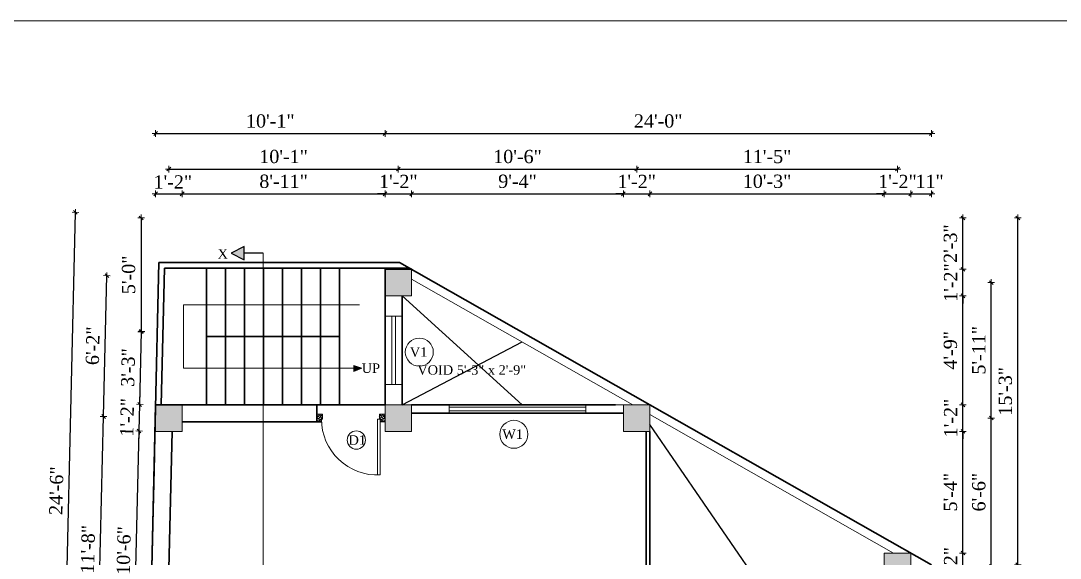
# Model space of a CAD drawing. Header units: inches. Extents: x 149946 to 166271, y -29520 to -26192.
# Drawn here: x 157336 to 157883, y -26533 to -26250 of the extents above; entities that cross this region are included whole.
import ezdxf

# ---------------------------------------------------------------- set-up
doc = ezdxf.new("R2010")
doc.units = ezdxf.units.IN
doc.header["$LTSCALE"] = 5
doc.header["$MEASUREMENT"] = 0
for name, color, linetype, lineweight in [('A-WALL', 7, 'Continuous', 9), ('Dimension', 7, 'Continuous', 18), ('DOOR', 62, 'Continuous', 0), ('Dw', 2, 'Continuous', 18), ('ele1', 21, 'Continuous', 20)]:
    doc.layers.add(name, color=color, linetype=linetype, lineweight=lineweight)
doc.layers.add('dim line', color=7, linetype='Continuous', lineweight=15, true_color=0xfab2b2)
doc.layers.add('TEXT', color=6, linetype='Continuous')
doc.layers.add('WALL', color=7, linetype='Continuous')
doc.styles.add('ordinary', font='times.ttf')
doc.dimstyles.new('Copy of 96', dxfattribs={"dimtxt": 7, "dimasz": 4, "dimexe": 0.5, "dimexo": 0.5, "dimgap": 3, "dimtad": 1, "dimdec": 1, "dimzin": 11, "dimdsep": 46, "dimlunit": 4, "dimtxsty": 'ordinary', "dimblk": 'OBLIQUE', "dimcen": 0.09, "dimse1": 1, "dimse2": 1, "dimclrt": 6, "dimazin": 0, "dimtfac": 1, "dimtdec": 1, "dimtix": 1, "dimtmove": 2, "dimatfit": 3, "dimldrblk": 'leader', "dimfxl": 0.5, "dimfxlon": 1, "dimtolj": 1, "dimtzin": 0, "dimarcsym": 0})

# ---------------------------------------------------------------- blocks, each defined once
blk = doc.blocks.new('oblique')
at = {"color": 0, "lineweight": -2}
blk.add_line((0.25, 0.25), (-0.25, -0.25), dxfattribs=at)
at = {"layer": 'dim line', "lineweight": 9}
for p, q in [((-0.4375, 0), (0.4375, 0)), ((0, 0.4375), (0, -0.4375))]:
    blk.add_line(p, q, dxfattribs=at)
blk = doc.blocks.new('*D600')
at = {"layer": 'A-WALL', "color": 0, "lineweight": -2, "ltscale": 5, "transparency": 16777216}
for p, q in [((157832.17, -26530.45), (157832.17, -26526.45)), ((157832.17, -26544.45), (157832.17, -26530.45)), ((157832.17, -26544.45), (157832.17, -26548.45))]:
    blk.add_line(p, q, dxfattribs=at)
at = {"layer": 'Defpoints', "color": 0, "ltscale": 5, "transparency": 16777216}
for p in [(157804.68, -26530.45), (157832.17, -26530.45), (157804.68, -26544.45)]:
    blk.add_point(p, dxfattribs=at)
at = {"layer": 'A-WALL', "color": 0, "lineweight": -2, "ltscale": 5, "transparency": 16777216, "xscale": 4, "yscale": 4, "zscale": 4}
for p, rotation in [((157832.17, -26530.45), 270), ((157832.17, -26544.45), 90)]:
    blk.add_blockref('oblique', p, dxfattribs=dict(at, rotation=rotation))
at = {"layer": 'A-WALL', "color": 6, "ltscale": 5, "transparency": 16777216, "insert": (157825.67, -26537.45), "char_height": 7, "attachment_point": 5, "rotation": 90, "style": 'ordinary'}
blk.add_mtext('\\A1;1\'-2"', dxfattribs=at)
blk = doc.blocks.new('_OBLIQUE')
at = {"color": 0, "linetype": 'ByBlock'}
blk.add_line((-0.5, -0.5), (0.5, 0.5), dxfattribs=at)
blk = doc.blocks.new('leader')
at = {"layer": 'Dimension'}
for p, q in [((0, -4.33), (0, 4.33)), ((-4.42, 0), (4.42, 0))]:
    blk.add_line(p, q, dxfattribs=at)
blk = doc.blocks.new('*D601')
at = {"layer": 'A-WALL', "color": 0, "lineweight": -2, "ltscale": 5, "transparency": 16777216}
blk.add_line((157832.17, -26530.45), (157832.17, -26466.34), dxfattribs=at)
at = {"layer": 'Defpoints', "color": 0, "ltscale": 5, "transparency": 16777216}
for p in [(157667.29, -26466.34), (157832.17, -26466.34), (157804.68, -26530.45)]:
    blk.add_point(p, dxfattribs=at)
at = {"layer": 'A-WALL', "color": 0, "lineweight": -2, "ltscale": 5, "transparency": 16777216, "xscale": 4, "yscale": 4, "zscale": 4}
for p, rotation in [((157832.17, -26466.34), 90), ((157832.17, -26530.45), 270)]:
    blk.add_blockref('oblique', p, dxfattribs=dict(at, rotation=rotation))
at = {"layer": 'A-WALL', "color": 6, "ltscale": 5, "transparency": 16777216, "insert": (157825.6, -26498.4), "char_height": 7, "attachment_point": 5, "rotation": 90, "style": 'ordinary'}
blk.add_mtext('\\A1;5\'-4"', dxfattribs=at)
blk = doc.blocks.new('*D602')
at = {"layer": 'A-WALL', "color": 0, "lineweight": -2, "ltscale": 5, "transparency": 16777216}
for p, q in [((157832.17, -26452.34), (157832.17, -26448.34)), ((157832.17, -26466.34), (157832.17, -26452.34)), ((157832.17, -26466.34), (157832.17, -26470.34))]:
    blk.add_line(p, q, dxfattribs=at)
at = {"layer": 'Defpoints', "color": 0, "ltscale": 5, "transparency": 16777216}
for p in [(157667.29, -26452.34), (157832.17, -26452.34), (157667.29, -26466.34)]:
    blk.add_point(p, dxfattribs=at)
at = {"layer": 'A-WALL', "color": 0, "lineweight": -2, "ltscale": 5, "transparency": 16777216, "xscale": 4, "yscale": 4, "zscale": 4}
for p, rotation in [((157832.17, -26452.34), 270), ((157832.17, -26466.34), 90)]:
    blk.add_blockref('oblique', p, dxfattribs=dict(at, rotation=rotation))
at = {"layer": 'A-WALL', "color": 6, "ltscale": 5, "transparency": 16777216, "insert": (157825.67, -26459.34), "char_height": 7, "attachment_point": 5, "rotation": 90, "style": 'ordinary'}
blk.add_mtext('\\A1;1\'-2"', dxfattribs=at)
blk = doc.blocks.new('*D603')
at = {"layer": 'A-WALL', "color": 0, "lineweight": -2, "ltscale": 5, "transparency": 16777216}
blk.add_line((157832.17, -26452.34), (157832.17, -26394.96), dxfattribs=at)
at = {"layer": 'Defpoints', "color": 0, "ltscale": 5, "transparency": 16777216}
for p in [(157541.72, -26394.96), (157832.17, -26394.96), (157667.29, -26452.34)]:
    blk.add_point(p, dxfattribs=at)
at = {"layer": 'A-WALL', "color": 0, "lineweight": -2, "ltscale": 5, "transparency": 16777216, "xscale": 4, "yscale": 4, "zscale": 4}
for p, rotation in [((157832.17, -26394.96), 90), ((157832.17, -26452.34), 270)]:
    blk.add_blockref('oblique', p, dxfattribs=dict(at, rotation=rotation))
at = {"layer": 'A-WALL', "color": 6, "ltscale": 5, "transparency": 16777216, "insert": (157825.59, -26423.65), "char_height": 7, "attachment_point": 5, "rotation": 90, "style": 'ordinary'}
blk.add_mtext('\\A1;4\'-9"', dxfattribs=at)
blk = doc.blocks.new('*D604')
at = {"layer": 'A-WALL', "color": 0, "lineweight": -2, "ltscale": 5, "transparency": 16777216}
for p, q in [((157832.17, -26380.96), (157832.17, -26376.96)), ((157832.17, -26394.96), (157832.17, -26380.96)), ((157832.17, -26394.96), (157832.17, -26398.96))]:
    blk.add_line(p, q, dxfattribs=at)
at = {"layer": 'Defpoints', "color": 0, "ltscale": 5, "transparency": 16777216}
for p in [(157541.72, -26380.96), (157832.17, -26380.96), (157541.72, -26394.96)]:
    blk.add_point(p, dxfattribs=at)
at = {"layer": 'A-WALL', "color": 0, "lineweight": -2, "ltscale": 5, "transparency": 16777216, "xscale": 4, "yscale": 4, "zscale": 4}
for p, rotation in [((157832.17, -26380.96), 270), ((157832.17, -26394.96), 90)]:
    blk.add_blockref('oblique', p, dxfattribs=dict(at, rotation=rotation))
at = {"layer": 'A-WALL', "color": 6, "ltscale": 5, "transparency": 16777216, "insert": (157825.67, -26387.96), "char_height": 7, "attachment_point": 5, "rotation": 90, "style": 'ordinary'}
blk.add_mtext('\\A1;1\'-2"', dxfattribs=at)
blk = doc.blocks.new('*D606')
at = {"layer": 'A-WALL', "color": 0, "lineweight": -2, "ltscale": 5, "transparency": 16777216}
blk.add_line((157847.12, -26537.45), (157847.12, -26459.34), dxfattribs=at)
at = {"layer": 'Defpoints', "color": 0, "ltscale": 5, "transparency": 16777216}
for p in [(157660.29, -26459.34), (157847.12, -26459.34), (157797.68, -26537.45)]:
    blk.add_point(p, dxfattribs=at)
at = {"layer": 'A-WALL', "color": 0, "lineweight": -2, "ltscale": 5, "transparency": 16777216, "xscale": 4, "yscale": 4, "zscale": 4}
for p, rotation in [((157847.12, -26459.34), 90), ((157847.12, -26537.45), 270)]:
    blk.add_blockref('oblique', p, dxfattribs=dict(at, rotation=rotation))
at = {"layer": 'A-WALL', "color": 6, "ltscale": 5, "transparency": 16777216, "insert": (157840.56, -26498.4), "char_height": 7, "attachment_point": 5, "rotation": 90, "style": 'ordinary'}
blk.add_mtext('\\A1;6\'-6"', dxfattribs=at)
blk = doc.blocks.new('*D607')
at = {"layer": 'A-WALL', "color": 0, "lineweight": -2, "ltscale": 5, "transparency": 16777216}
blk.add_line((157847.12, -26459.34), (157847.12, -26387.96), dxfattribs=at)
at = {"layer": 'Defpoints', "color": 0, "ltscale": 5, "transparency": 16777216}
for p in [(157534.72, -26387.96), (157847.12, -26387.96), (157660.29, -26459.34)]:
    blk.add_point(p, dxfattribs=at)
at = {"layer": 'A-WALL', "color": 0, "lineweight": -2, "ltscale": 5, "transparency": 16777216, "xscale": 4, "yscale": 4, "zscale": 4}
for p, rotation in [((157847.12, -26387.96), 90), ((157847.12, -26459.34), 270)]:
    blk.add_blockref('oblique', p, dxfattribs=dict(at, rotation=rotation))
at = {"layer": 'A-WALL', "color": 6, "ltscale": 5, "transparency": 16777216, "insert": (157840.56, -26423.65), "char_height": 7, "attachment_point": 5, "rotation": 90, "style": 'ordinary'}
blk.add_mtext('\\A1;5\'-11"', dxfattribs=at)
blk = doc.blocks.new('*D608')
at = {"layer": 'A-WALL', "color": 0, "lineweight": -2, "ltscale": 50, "transparency": 16777216}
blk.add_line((157406.84, -26341.19), (157420.84, -26341.19), dxfattribs=at)
at = {"layer": 'Defpoints', "color": 0, "ltscale": 50, "transparency": 16777216}
for p in [(157420.84, -26341.19), (157406.84, -26452.34), (157420.84, -26452.34)]:
    blk.add_point(p, dxfattribs=at)
at = {"layer": 'A-WALL', "color": 0, "lineweight": -2, "ltscale": 50, "transparency": 16777216, "xscale": 4, "yscale": 4, "zscale": 4, "rotation": 180}
blk.add_blockref('oblique', (157406.84, -26341.19), dxfattribs=at)
at = {"layer": 'A-WALL', "color": 0, "lineweight": -2, "ltscale": 50, "transparency": 16777216, "xscale": 4, "yscale": 4, "zscale": 4}
blk.add_blockref('oblique', (157420.84, -26341.19), dxfattribs=at)
at = {"layer": 'A-WALL', "color": 6, "ltscale": 50, "transparency": 16777216, "insert": (157415.92, -26334.94), "char_height": 7, "attachment_point": 5, "style": 'ordinary'}
blk.add_mtext('\\A1;1\'-2"', dxfattribs=at)
blk = doc.blocks.new('*D609')
at = {"layer": 'A-WALL', "color": 0, "lineweight": -2, "ltscale": 5, "transparency": 16777216}
blk.add_line((157420.84, -26341.19), (157527.72, -26341.19), dxfattribs=at)
at = {"layer": 'Defpoints', "color": 0, "ltscale": 5, "transparency": 16777216}
for p in [(157527.72, -26341.19), (157527.72, -26380.96), (157420.84, -26452.34)]:
    blk.add_point(p, dxfattribs=at)
at = {"layer": 'A-WALL', "color": 0, "lineweight": -2, "ltscale": 5, "transparency": 16777216, "xscale": 4, "yscale": 4, "zscale": 4, "rotation": 180}
blk.add_blockref('oblique', (157420.84, -26341.19), dxfattribs=at)
at = {"layer": 'A-WALL', "color": 0, "lineweight": -2, "ltscale": 5, "transparency": 16777216, "xscale": 4, "yscale": 4, "zscale": 4}
blk.add_blockref('oblique', (157527.72, -26341.19), dxfattribs=at)
at = {"layer": 'A-WALL', "color": 6, "ltscale": 5, "transparency": 16777216, "insert": (157474.28, -26334.63), "char_height": 7, "attachment_point": 5, "style": 'ordinary'}
blk.add_mtext('\\A1;8\'-11"', dxfattribs=at)
blk = doc.blocks.new('*D610')
at = {"layer": 'A-WALL', "color": 0, "lineweight": -2, "ltscale": 5, "transparency": 16777216}
for p, q in [((157527.72, -26341.19), (157523.72, -26341.19)), ((157527.72, -26341.19), (157541.72, -26341.19)), ((157541.72, -26341.19), (157545.72, -26341.19))]:
    blk.add_line(p, q, dxfattribs=at)
at = {"layer": 'Defpoints', "color": 0, "ltscale": 5, "transparency": 16777216}
for p in [(157541.72, -26341.19), (157527.72, -26380.96), (157541.72, -26380.96)]:
    blk.add_point(p, dxfattribs=at)
at = {"layer": 'A-WALL', "color": 0, "lineweight": -2, "ltscale": 5, "transparency": 16777216, "xscale": 4, "yscale": 4, "zscale": 4}
blk.add_blockref('oblique', (157527.72, -26341.19), dxfattribs=at)
at = {"layer": 'A-WALL', "color": 0, "lineweight": -2, "ltscale": 5, "transparency": 16777216, "xscale": 4, "yscale": 4, "zscale": 4, "rotation": 180}
blk.add_blockref('oblique', (157541.72, -26341.19), dxfattribs=at)
at = {"layer": 'A-WALL', "color": 6, "ltscale": 5, "transparency": 16777216, "insert": (157534.72, -26334.69), "char_height": 7, "attachment_point": 5, "style": 'ordinary'}
blk.add_mtext('\\A1;1\'-2"', dxfattribs=at)
blk = doc.blocks.new('*D611')
at = {"layer": 'A-WALL', "color": 0, "lineweight": -2, "ltscale": 5, "transparency": 16777216}
blk.add_line((157541.72, -26341.19), (157653.29, -26341.19), dxfattribs=at)
at = {"layer": 'Defpoints', "color": 0, "ltscale": 5, "transparency": 16777216}
for p in [(157653.29, -26341.19), (157541.72, -26380.96), (157653.29, -26452.34)]:
    blk.add_point(p, dxfattribs=at)
at = {"layer": 'A-WALL', "color": 0, "lineweight": -2, "ltscale": 5, "transparency": 16777216, "xscale": 4, "yscale": 4, "zscale": 4, "rotation": 180}
blk.add_blockref('oblique', (157541.72, -26341.19), dxfattribs=at)
at = {"layer": 'A-WALL', "color": 0, "lineweight": -2, "ltscale": 5, "transparency": 16777216, "xscale": 4, "yscale": 4, "zscale": 4}
blk.add_blockref('oblique', (157653.29, -26341.19), dxfattribs=at)
at = {"layer": 'A-WALL', "color": 6, "ltscale": 5, "transparency": 16777216, "insert": (157597.51, -26334.62), "char_height": 7, "attachment_point": 5, "style": 'ordinary'}
blk.add_mtext('\\A1;9\'-4"', dxfattribs=at)
blk = doc.blocks.new('*D566')
at = {"layer": 'A-WALL', "color": 0, "lineweight": -2, "ltscale": 5, "transparency": 16777216}
for p, q in [((157653.29, -26341.19), (157649.29, -26341.19)), ((157653.29, -26341.19), (157667.29, -26341.19)), ((157667.29, -26341.19), (157671.29, -26341.19))]:
    blk.add_line(p, q, dxfattribs=at)
at = {"layer": 'Defpoints', "color": 0, "ltscale": 5, "transparency": 16777216}
for p in [(157667.29, -26341.19), (157653.29, -26452.34), (157667.29, -26452.34)]:
    blk.add_point(p, dxfattribs=at)
at = {"layer": 'A-WALL', "color": 0, "lineweight": -2, "ltscale": 5, "transparency": 16777216, "xscale": 4, "yscale": 4, "zscale": 4}
blk.add_blockref('oblique', (157653.29, -26341.19), dxfattribs=at)
at = {"layer": 'A-WALL', "color": 0, "lineweight": -2, "ltscale": 5, "transparency": 16777216, "xscale": 4, "yscale": 4, "zscale": 4, "rotation": 180}
blk.add_blockref('oblique', (157667.29, -26341.19), dxfattribs=at)
at = {"layer": 'A-WALL', "color": 6, "ltscale": 5, "transparency": 16777216, "insert": (157660.29, -26334.69), "char_height": 7, "attachment_point": 5, "style": 'ordinary'}
blk.add_mtext('\\A1;1\'-2"', dxfattribs=at)
blk = doc.blocks.new('*D567')
at = {"layer": 'A-WALL', "color": 0, "lineweight": -2, "ltscale": 5, "transparency": 16777216}
blk.add_line((157667.29, -26341.19), (157790.68, -26341.19), dxfattribs=at)
at = {"layer": 'Defpoints', "color": 0, "ltscale": 5, "transparency": 16777216}
for p in [(157790.68, -26341.19), (157667.29, -26452.34), (157790.68, -26530.45)]:
    blk.add_point(p, dxfattribs=at)
at = {"layer": 'A-WALL', "color": 0, "lineweight": -2, "ltscale": 5, "transparency": 16777216, "xscale": 4, "yscale": 4, "zscale": 4, "rotation": 180}
blk.add_blockref('oblique', (157667.29, -26341.19), dxfattribs=at)
at = {"layer": 'A-WALL', "color": 0, "lineweight": -2, "ltscale": 5, "transparency": 16777216, "xscale": 4, "yscale": 4, "zscale": 4}
blk.add_blockref('oblique', (157790.68, -26341.19), dxfattribs=at)
at = {"layer": 'A-WALL', "color": 6, "ltscale": 5, "transparency": 16777216, "insert": (157728.98, -26334.63), "char_height": 7, "attachment_point": 5, "style": 'ordinary'}
blk.add_mtext('\\A1;10\'-3"', dxfattribs=at)
blk = doc.blocks.new('*D568')
at = {"layer": 'A-WALL', "color": 0, "lineweight": -2, "ltscale": 5, "transparency": 16777216}
for p, q in [((157790.68, -26341.19), (157786.68, -26341.19)), ((157790.68, -26341.19), (157804.68, -26341.19)), ((157804.68, -26341.19), (157808.68, -26341.19))]:
    blk.add_line(p, q, dxfattribs=at)
at = {"layer": 'Defpoints', "color": 0, "ltscale": 5, "transparency": 16777216}
for p in [(157804.68, -26341.19), (157790.68, -26530.45), (157804.68, -26530.45)]:
    blk.add_point(p, dxfattribs=at)
at = {"layer": 'A-WALL', "color": 0, "lineweight": -2, "ltscale": 5, "transparency": 16777216, "xscale": 4, "yscale": 4, "zscale": 4}
blk.add_blockref('oblique', (157790.68, -26341.19), dxfattribs=at)
at = {"layer": 'A-WALL', "color": 0, "lineweight": -2, "ltscale": 5, "transparency": 16777216, "xscale": 4, "yscale": 4, "zscale": 4, "rotation": 180}
blk.add_blockref('oblique', (157804.68, -26341.19), dxfattribs=at)
at = {"layer": 'A-WALL', "color": 6, "ltscale": 5, "transparency": 16777216, "insert": (157797.68, -26334.69), "char_height": 7, "attachment_point": 5, "style": 'ordinary'}
blk.add_mtext('\\A1;1\'-2"', dxfattribs=at)
blk = doc.blocks.new('*D569')
at = {"layer": 'A-WALL', "color": 0, "lineweight": -2, "ltscale": 5, "transparency": 16777216}
blk.add_line((157804.68, -26341.19), (157815.54, -26341.19), dxfattribs=at)
at = {"layer": 'Defpoints', "color": 0, "ltscale": 5, "transparency": 16777216}
for p in [(157815.54, -26341.19), (157804.68, -26530.45), (157815.54, -26536.62)]:
    blk.add_point(p, dxfattribs=at)
at = {"layer": 'A-WALL', "color": 0, "lineweight": -2, "ltscale": 5, "transparency": 16777216, "xscale": 4, "yscale": 4, "zscale": 4, "rotation": 180}
blk.add_blockref('oblique', (157804.68, -26341.19), dxfattribs=at)
at = {"layer": 'A-WALL', "color": 0, "lineweight": -2, "ltscale": 5, "transparency": 16777216, "xscale": 4, "yscale": 4, "zscale": 4}
blk.add_blockref('oblique', (157815.54, -26341.19), dxfattribs=at)
at = {"layer": 'A-WALL', "color": 6, "ltscale": 5, "transparency": 16777216, "insert": (157814.58, -26334.63), "char_height": 7, "attachment_point": 5, "style": 'ordinary'}
blk.add_mtext('\\A1;11"', dxfattribs=at)
blk = doc.blocks.new('*D570')
at = {"layer": 'A-WALL', "color": 0, "lineweight": -2, "ltscale": 5, "transparency": 16777216}
blk.add_line((157413.84, -26328.15), (157534.72, -26328.15), dxfattribs=at)
at = {"layer": 'Defpoints', "color": 0, "ltscale": 5, "transparency": 16777216}
for p in [(157534.72, -26328.15), (157413.84, -26459.34), (157534.72, -26459.34)]:
    blk.add_point(p, dxfattribs=at)
at = {"layer": 'A-WALL', "color": 0, "lineweight": -2, "ltscale": 5, "transparency": 16777216, "xscale": 4, "yscale": 4, "zscale": 4, "rotation": 180}
blk.add_blockref('oblique', (157413.84, -26328.15), dxfattribs=at)
at = {"layer": 'A-WALL', "color": 0, "lineweight": -2, "ltscale": 5, "transparency": 16777216, "xscale": 4, "yscale": 4, "zscale": 4}
blk.add_blockref('oblique', (157534.72, -26328.15), dxfattribs=at)
at = {"layer": 'A-WALL', "color": 6, "ltscale": 5, "transparency": 16777216, "insert": (157474.28, -26321.59), "char_height": 7, "attachment_point": 5, "style": 'ordinary'}
blk.add_mtext('\\A1;10\'-1"', dxfattribs=at)
blk = doc.blocks.new('*D571')
at = {"layer": 'A-WALL', "color": 0, "lineweight": -2, "ltscale": 5, "transparency": 16777216}
blk.add_line((157534.72, -26328.15), (157660.29, -26328.15), dxfattribs=at)
at = {"layer": 'Defpoints', "color": 0, "ltscale": 5, "transparency": 16777216}
for p in [(157660.29, -26328.15), (157534.72, -26459.34), (157660.29, -26459.34)]:
    blk.add_point(p, dxfattribs=at)
at = {"layer": 'A-WALL', "color": 0, "lineweight": -2, "ltscale": 5, "transparency": 16777216, "xscale": 4, "yscale": 4, "zscale": 4, "rotation": 180}
blk.add_blockref('oblique', (157534.72, -26328.15), dxfattribs=at)
at = {"layer": 'A-WALL', "color": 0, "lineweight": -2, "ltscale": 5, "transparency": 16777216, "xscale": 4, "yscale": 4, "zscale": 4}
blk.add_blockref('oblique', (157660.29, -26328.15), dxfattribs=at)
at = {"layer": 'A-WALL', "color": 6, "ltscale": 5, "transparency": 16777216, "insert": (157597.51, -26321.59), "char_height": 7, "attachment_point": 5, "style": 'ordinary'}
blk.add_mtext('\\A1;10\'-6"', dxfattribs=at)
blk = doc.blocks.new('*D572')
at = {"layer": 'A-WALL', "color": 0, "lineweight": -2, "ltscale": 5, "transparency": 16777216}
blk.add_line((157660.29, -26328.15), (157797.68, -26328.15), dxfattribs=at)
at = {"layer": 'Defpoints', "color": 0, "ltscale": 5, "transparency": 16777216}
for p in [(157797.68, -26328.15), (157660.29, -26459.34), (157797.68, -26537.45)]:
    blk.add_point(p, dxfattribs=at)
at = {"layer": 'A-WALL', "color": 0, "lineweight": -2, "ltscale": 5, "transparency": 16777216, "xscale": 4, "yscale": 4, "zscale": 4, "rotation": 180}
blk.add_blockref('oblique', (157660.29, -26328.15), dxfattribs=at)
at = {"layer": 'A-WALL', "color": 0, "lineweight": -2, "ltscale": 5, "transparency": 16777216, "xscale": 4, "yscale": 4, "zscale": 4}
blk.add_blockref('oblique', (157797.68, -26328.15), dxfattribs=at)
at = {"layer": 'A-WALL', "color": 6, "ltscale": 5, "transparency": 16777216, "insert": (157728.98, -26321.59), "char_height": 7, "attachment_point": 5, "style": 'ordinary'}
blk.add_mtext('\\A1;11\'-5"', dxfattribs=at)
blk = doc.blocks.new('*D573')
at = {"layer": 'A-WALL', "color": 0, "lineweight": -2, "ltscale": 5, "transparency": 16777216}
blk.add_line((157406.84, -26309.43), (157527.72, -26309.43), dxfattribs=at)
at = {"layer": 'Defpoints', "color": 0, "ltscale": 5, "transparency": 16777216}
for p in [(157527.72, -26309.43), (157527.72, -26380.96), (157406.84, -26452.34)]:
    blk.add_point(p, dxfattribs=at)
at = {"layer": 'A-WALL', "color": 0, "lineweight": -2, "ltscale": 5, "transparency": 16777216, "xscale": 4, "yscale": 4, "zscale": 4, "rotation": 180}
blk.add_blockref('oblique', (157406.84, -26309.43), dxfattribs=at)
at = {"layer": 'A-WALL', "color": 0, "lineweight": -2, "ltscale": 5, "transparency": 16777216, "xscale": 4, "yscale": 4, "zscale": 4}
blk.add_blockref('oblique', (157527.72, -26309.43), dxfattribs=at)
at = {"layer": 'A-WALL', "color": 6, "ltscale": 5, "transparency": 16777216, "insert": (157467.28, -26302.87), "char_height": 7, "attachment_point": 5, "style": 'ordinary'}
blk.add_mtext('\\A1;10\'-1"', dxfattribs=at)
blk = doc.blocks.new('*D574')
at = {"layer": 'A-WALL', "color": 0, "lineweight": -2, "ltscale": 5, "transparency": 16777216}
blk.add_line((157527.72, -26309.43), (157815.54, -26309.43), dxfattribs=at)
at = {"layer": 'Defpoints', "color": 0, "ltscale": 5, "transparency": 16777216}
for p in [(157815.54, -26309.43), (157527.72, -26380.96), (157815.54, -26536.62)]:
    blk.add_point(p, dxfattribs=at)
at = {"layer": 'A-WALL', "color": 0, "lineweight": -2, "ltscale": 5, "transparency": 16777216, "xscale": 4, "yscale": 4, "zscale": 4, "rotation": 180}
blk.add_blockref('oblique', (157527.72, -26309.43), dxfattribs=at)
at = {"layer": 'A-WALL', "color": 0, "lineweight": -2, "ltscale": 5, "transparency": 16777216, "xscale": 4, "yscale": 4, "zscale": 4}
blk.add_blockref('oblique', (157815.54, -26309.43), dxfattribs=at)
at = {"layer": 'A-WALL', "color": 6, "ltscale": 5, "transparency": 16777216, "insert": (157671.63, -26302.87), "char_height": 7, "attachment_point": 5, "style": 'ordinary'}
blk.add_mtext('\\A1;24\'-0"', dxfattribs=at)
blk = doc.blocks.new('*D576')
at = {"layer": 'A-WALL', "color": 0, "lineweight": -2, "ltscale": 5, "transparency": 16777216}
blk.add_line((157861.08, -26536.62), (157861.08, -26353.92), dxfattribs=at)
at = {"layer": 'Defpoints', "color": 0, "ltscale": 5, "transparency": 16777216}
for p in [(157488.72, -26353.92), (157861.08, -26353.92), (157815.54, -26536.62)]:
    blk.add_point(p, dxfattribs=at)
at = {"layer": 'A-WALL', "color": 0, "lineweight": -2, "ltscale": 5, "transparency": 16777216, "xscale": 4, "yscale": 4, "zscale": 4}
for p, rotation in [((157861.08, -26353.92), 90), ((157861.08, -26536.62), 270)]:
    blk.add_blockref('oblique', p, dxfattribs=dict(at, rotation=rotation))
at = {"layer": 'A-WALL', "color": 6, "ltscale": 5, "transparency": 16777216, "insert": (157854.52, -26445.27), "char_height": 7, "attachment_point": 5, "rotation": 90, "style": 'ordinary'}
blk.add_mtext('\\A1;15\'-3"', dxfattribs=at)
blk = doc.blocks.new('*D612')
at = {"layer": 'A-WALL', "color": 0, "lineweight": -2, "ltscale": 5}
blk.add_line((157399.23, -26353.92), (157399.23, -26413.84), dxfattribs=at)
at = {"layer": 'Defpoints', "color": 0, "ltscale": 5}
for p in [(157488.72, -26353.92), (157399.23, -26413.84), (157488.72, -26413.84)]:
    blk.add_point(p, dxfattribs=at)
at = {"layer": 'A-WALL', "color": 0, "lineweight": -2, "ltscale": 5, "xscale": 4, "yscale": 4, "zscale": 4}
for p, rotation in [((157399.23, -26353.92), 90), ((157399.23, -26413.84), 270)]:
    blk.add_blockref('oblique', p, dxfattribs=dict(at, rotation=rotation))
at = {"layer": 'A-WALL', "color": 6, "ltscale": 5, "insert": (157392.67, -26383.88), "char_height": 7, "attachment_point": 5, "rotation": 90, "style": 'ordinary'}
blk.add_mtext('\\A1;5\'-0"', dxfattribs=at)
blk = doc.blocks.new('*D614')
at = {"layer": 'A-WALL', "color": 0, "lineweight": -2, "ltscale": 5, "transparency": 16777216}
blk.add_line((157395.15, -26592.43), (157398.14, -26466.14), dxfattribs=at)
at = {"layer": 'Defpoints', "color": 0, "ltscale": 5, "transparency": 16777216}
for p in [(157398.14, -26466.14), (157406.84, -26466.34), (157403.51, -26592.63)]:
    blk.add_point(p, dxfattribs=at)
at = {"layer": 'A-WALL', "color": 0, "lineweight": -2, "ltscale": 5, "transparency": 16777216, "xscale": 4, "yscale": 4, "zscale": 4}
for p, rotation in [((157398.14, -26466.14), 88.64238169298139), ((157395.15, -26592.43), 268.6423816929814)]:
    blk.add_blockref('oblique', p, dxfattribs=dict(at, rotation=rotation))
at = {"layer": 'A-WALL', "color": 6, "ltscale": 5, "transparency": 16777216, "insert": (157390.08, -26529.13), "char_height": 7, "attachment_point": 5, "rotation": 88.6424, "style": 'ordinary'}
blk.add_mtext('\\A1;10\'-6"', dxfattribs=at)
blk = doc.blocks.new('*D615')
at = {"layer": 'A-WALL', "color": 0, "lineweight": -2, "ltscale": 5, "transparency": 16777216}
for p, q in [((157398.47, -26452.15), (157398.56, -26448.15)), ((157398.14, -26466.14), (157398.47, -26452.15)), ((157398.14, -26466.14), (157398.04, -26470.14))]:
    blk.add_line(p, q, dxfattribs=at)
at = {"layer": 'Defpoints', "color": 0, "ltscale": 5, "transparency": 16777216}
for p in [(157398.47, -26452.15), (157406.84, -26452.34), (157406.84, -26466.34)]:
    blk.add_point(p, dxfattribs=at)
at = {"layer": 'A-WALL', "color": 0, "lineweight": -2, "ltscale": 5, "transparency": 16777216, "xscale": 4, "yscale": 4, "zscale": 4}
for p, rotation in [((157398.47, -26452.15), 268.6423816929814), ((157398.14, -26466.14), 88.64238169298143)]:
    blk.add_blockref('oblique', p, dxfattribs=dict(at, rotation=rotation))
at = {"layer": 'A-WALL', "color": 6, "ltscale": 5, "transparency": 16777216, "insert": (157391.81, -26458.99), "char_height": 7, "attachment_point": 5, "rotation": 88.6424, "style": 'ordinary'}
blk.add_mtext('\\A1;1\'-2"', dxfattribs=at)
blk = doc.blocks.new('*D593')
at = {"layer": 'A-WALL', "color": 0, "lineweight": -2, "ltscale": 5, "transparency": 16777216}
blk.add_line((157376.11, -26598.81), (157379.44, -26458.53), dxfattribs=at)
at = {"layer": 'Defpoints', "color": 0, "ltscale": 5, "transparency": 16777216}
for p in [(157379.44, -26458.53), (157413.84, -26459.34), (157410.51, -26599.63)]:
    blk.add_point(p, dxfattribs=at)
at = {"layer": 'A-WALL', "color": 0, "lineweight": -2, "ltscale": 5, "transparency": 16777216, "xscale": 4, "yscale": 4, "zscale": 4}
for p, rotation in [((157379.44, -26458.53), 88.64238169299772), ((157376.11, -26598.81), 268.6423816929977)]:
    blk.add_blockref('oblique', p, dxfattribs=dict(at, rotation=rotation))
at = {"layer": 'A-WALL', "color": 6, "ltscale": 5, "transparency": 16777216, "insert": (157371.21, -26528.51), "char_height": 7, "attachment_point": 5, "rotation": 88.6424, "style": 'ordinary'}
blk.add_mtext('\\A1;11\'-8"', dxfattribs=at)
blk = doc.blocks.new('*D594')
at = {"layer": 'A-WALL', "color": 0, "lineweight": -2, "ltscale": 5, "transparency": 16777216}
blk.add_line((157398.47, -26452.15), (157399.38, -26413.65), dxfattribs=at)
at = {"layer": 'Defpoints', "color": 0, "ltscale": 5, "transparency": 16777216}
for p in [(157399.38, -26413.65), (157407.75, -26413.84), (157406.84, -26452.34)]:
    blk.add_point(p, dxfattribs=at)
at = {"layer": 'A-WALL', "color": 0, "lineweight": -2, "ltscale": 5, "transparency": 16777216, "xscale": 4, "yscale": 4, "zscale": 4}
for p, rotation in [((157399.38, -26413.65), 88.64238169298139), ((157398.47, -26452.15), 268.6423816929814)]:
    blk.add_blockref('oblique', p, dxfattribs=dict(at, rotation=rotation))
at = {"layer": 'A-WALL', "color": 6, "ltscale": 5, "transparency": 16777216, "insert": (157392.37, -26432.74), "char_height": 7, "attachment_point": 5, "rotation": 88.6424, "style": 'ordinary'}
blk.add_mtext('\\A1;3\'-3"', dxfattribs=at)
blk = doc.blocks.new('*D595')
at = {"layer": 'A-WALL', "color": 0, "lineweight": -2, "ltscale": 5, "transparency": 16777216}
blk.add_line((157832.17, -26380.96), (157832.17, -26353.92), dxfattribs=at)
at = {"layer": 'Defpoints', "color": 0, "ltscale": 5, "transparency": 16777216}
for p in [(157488.72, -26353.92), (157832.17, -26353.92), (157541.72, -26380.96)]:
    blk.add_point(p, dxfattribs=at)
at = {"layer": 'A-WALL', "color": 0, "lineweight": -2, "ltscale": 5, "transparency": 16777216, "xscale": 4, "yscale": 4, "zscale": 4}
for p, rotation in [((157832.17, -26353.92), 90), ((157832.17, -26380.96), 270)]:
    blk.add_blockref('oblique', p, dxfattribs=dict(at, rotation=rotation))
at = {"layer": 'A-WALL', "color": 6, "ltscale": 5, "transparency": 16777216, "insert": (157825.6, -26367.44), "char_height": 7, "attachment_point": 5, "rotation": 90, "style": 'ordinary'}
blk.add_mtext('\\A1;2\'-3"', dxfattribs=at)
blk = doc.blocks.new('*D596')
at = {"layer": 'A-WALL', "color": 0, "lineweight": -2, "ltscale": 5, "transparency": 16777216}
blk.add_line((157379.44, -26458.53), (157381.19, -26384.32), dxfattribs=at)
at = {"layer": 'Defpoints', "color": 0, "ltscale": 5, "transparency": 16777216}
for p in [(157381.19, -26384.32), (157534.72, -26387.96), (157413.84, -26459.34)]:
    blk.add_point(p, dxfattribs=at)
at = {"layer": 'A-WALL', "color": 0, "lineweight": -2, "ltscale": 5, "transparency": 16777216, "xscale": 4, "yscale": 4, "zscale": 4}
for p, rotation in [((157381.19, -26384.32), 88.64238169298139), ((157379.44, -26458.53), 268.6423816929814)]:
    blk.add_blockref('oblique', p, dxfattribs=dict(at, rotation=rotation))
at = {"layer": 'A-WALL', "color": 6, "ltscale": 5, "transparency": 16777216, "insert": (157373.76, -26421.27), "char_height": 7, "attachment_point": 5, "rotation": 88.6424, "style": 'ordinary'}
blk.add_mtext('\\A1;6\'-2"', dxfattribs=at)
blk = doc.blocks.new('*D597')
at = {"layer": 'A-WALL', "color": 0, "lineweight": -2, "ltscale": 5, "transparency": 16777216}
blk.add_line((157357.66, -26644.57), (157364.62, -26350.98), dxfattribs=at)
at = {"layer": 'Defpoints', "color": 0, "ltscale": 5, "transparency": 16777216}
for p in [(157364.62, -26350.98), (157488.72, -26353.92), (157402.26, -26645.63)]:
    blk.add_point(p, dxfattribs=at)
at = {"layer": 'A-WALL', "color": 0, "lineweight": -2, "ltscale": 5, "transparency": 16777216, "xscale": 4, "yscale": 4, "zscale": 4}
for p, rotation in [((157364.62, -26350.98), 88.64238169298139), ((157357.66, -26644.57), 268.6423816929814)]:
    blk.add_blockref('oblique', p, dxfattribs=dict(at, rotation=rotation))
at = {"layer": 'A-WALL', "color": 6, "ltscale": 5, "transparency": 16777216, "insert": (157354.58, -26497.62), "char_height": 7, "attachment_point": 5, "rotation": 88.6424, "style": 'ordinary'}
blk.add_mtext('\\A1;24\'-6"', dxfattribs=at)
blk = doc.blocks.new('A$C27B36B59')
at = {"layer": 'DOOR'}
for p, q in [((0, 4), (0, 0)), ((2.5, 4), (0, 4)), ((0, 0), (3, 0)), ((2.5, 2.5), (2.5, 4)), ((3, 2.5), (2.5, 2.5)), ((3, 0), (3, 2.5))]:
    blk.add_line(p, q, dxfattribs=at)
for centre, radius, start, end in [((-1.4, -0.54), 4.75, 22.1411, 72.838), ((1.34, 2.09), 1.64, 45.138, 144.8948), ((2.21, 0.3), 2.49, 83.3149, 152.658), ((0.13, 0.37), 2.05, 349.4875, 93.6805), ((1.96, -0.47), 2.01, 58.7447, 166.495), ((-0.06, 0.32), 1.13, 343.542, 86.947), ((2.08, -0.4), 1.17, 38.2816, 160.1519)]:
    blk.add_arc(centre, radius, start, end, dxfattribs=at)
blk = doc.blocks.new('D2')
at = {"layer": 'DOOR'}
for p, q in [((74473.95, 24047.59), (74473.95, 24018.09)), ((74473.95, 24047.59), (74475.45, 24047.59)), ((74475.45, 24047.59), (74475.45, 24018.13))]:
    blk.add_line(p, q, dxfattribs=at)
blk.add_arc((74473.95, 24047.59), 29.5, 180, 272.9146, dxfattribs=at)
at = {"layer": 'DOOR', "xscale": -1, "rotation": 180}
blk.add_blockref('A$C27B36B59', (74441.95, 24050.09), dxfattribs=at)
at = {"layer": 'DOOR', "rotation": 180}
blk.add_blockref('A$C27B36B59', (74477.95, 24050.09), dxfattribs=at)

msp = doc.modelspace()

# ---------------------------------------------------------------- hatches: boundary and pattern name
at = {"ltscale": 5}
msp.add_hatch(color=256, dxfattribs=at).paths.add_polyline_path([(157453.47, -26375.92), (157453.47, -26368.91), (157446.59, -26372.5)])
at = {"layer": 'A-WALL', "ltscale": 5}
msp.add_hatch(color=1, dxfattribs=at).paths.add_polyline_path([(157515.49, -26433.07), (157511.29, -26431.72), (157511.29, -26434.84)])
at = {"layer": 'WALL', "linetype": 'ByBlock', "ltscale": 5, "true_color": 0xf8991e}
h = msp.add_hatch(color=30, dxfattribs=at)
h.dxf.hatch_style = 1
h.paths.add_polyline_path([(157527.72, -26394.96), (157541.72, -26394.96), (157541.72, -26380.96), (157527.72, -26380.96)])
h = msp.add_hatch(color=30, dxfattribs=at)
h.dxf.hatch_style = 1
h.paths.add_polyline_path([(157406.84, -26466.34), (157420.84, -26466.34), (157420.84, -26452.34), (157406.84, -26452.34)])
h = msp.add_hatch(color=30, dxfattribs=at)
h.dxf.hatch_style = 1
h.paths.add_polyline_path([(157527.72, -26466.34), (157541.72, -26466.34), (157541.72, -26452.34), (157527.72, -26452.34)])
h = msp.add_hatch(color=30, dxfattribs=at)
h.dxf.hatch_style = 1
h.paths.add_polyline_path([(157667.29, -26466.34), (157667.29, -26452.34), (157653.29, -26452.34), (157653.29, -26466.34)])
h = msp.add_hatch(color=30, dxfattribs=at)
h.dxf.hatch_style = 1
h.paths.add_polyline_path([(157790.68, -26530.45), (157790.68, -26544.45), (157804.68, -26544.45), (157804.68, -26530.45)])

# ---------------------------------------------------------------- linework, layer by layer
at = {"ltscale": 5}
for p, q in [((157453.47, -26368.91, -72.71), (157446.59, -26372.5, -72.71)), ((157453.47, -26375.92, -72.71), (157453.47, -26368.91, -72.71)), ((157446.59, -26372.5, -72.71), (157453.47, -26375.92, -72.71)), ((157463.57, -26372.5, -72.71), (157453.47, -26372.5, -72.71))]:
    msp.add_line(p, q, dxfattribs=at)
at = {"layer": 'A-WALL', "ltscale": 5}
for p, q in [((157463.57, -26372.5, -72.71), (157463.57, -26661.06, -72.71)), ((157514.3, -26399.67, -72.71), (157421.54, -26399.67, -72.71)), ((157421.54, -26399.67, -72.71), (157421.54, -26433.07, -72.71)), ((157536.72, -26405.65, -72.71), (157527.72, -26405.65, -72.71)), ((157536.72, -26405.65, -72.71), (157527.72, -26405.65, -72.71)), ((157515.49, -26433.07, -72.71), (157511.29, -26431.72, -72.71)), ((157511.29, -26431.72, -72.71), (157511.29, -26434.84, -72.71)), ((157421.54, -26433.07, -72.71), (157511.29, -26433.07, -72.71)), ((157511.29, -26434.84, -72.71), (157515.49, -26433.07, -72.71)), ((157536.72, -26441.65, -72.71), (157527.72, -26441.65, -72.71)), ((157536.72, -26441.65, -72.71), (157527.72, -26441.65, -72.71)), ((157561.51, -26456.84, -72.71), (157561.51, -26452.34, -72.71)), ((157633.51, -26456.84, -72.71), (157633.51, -26452.34, -72.71))]:
    msp.add_line(p, q, dxfattribs=at)
at = {"layer": 'A-WALL', "lineweight": 30}
for p, q in [((157403.18, -26606.63, -72.71), (157408.61, -26377.34, -72.71)), ((157408.61, -26377.34, -72.71), (157535.36, -26377.34, -72.71)), ((157409.84, -26452.34, -72.71), (157411.54, -26380.34, -72.71)), ((157411.54, -26380.34, -72.71), (157540.64, -26380.34, -72.71)), ((157433.72, -26380.34, -72.71), (157433.72, -26452.34, -72.71)), ((157443.72, -26380.34, -72.71), (157443.72, -26452.34, -72.71)), ((157453.72, -26380.34, -72.71), (157453.72, -26452.34, -72.71)), ((157463.72, -26380.34, -72.71), (157463.72, -26452.34, -72.71)), ((157473.72, -26380.34, -72.71), (157473.72, -26452.34, -72.71)), ((157483.72, -26380.34, -72.71), (157483.72, -26452.34, -72.71)), ((157493.72, -26380.34, -72.71), (157493.72, -26452.34, -72.71)), ((157503.72, -26380.34, -72.71), (157503.72, -26452.34, -72.71)), ((157527.72, -26380.96, -72.71), (157527.72, -26452.34, -72.71)), ((157541.72, -26380.96, -72.71), (157527.72, -26380.96, -72.71)), ((157535.36, -26377.34, -72.71), (157667.29, -26452.34, -72.71)), ((157540.25, -26380.12, -72.71), (157541.72, -26380.96, -72.71)), ((157536.72, -26394.96, -72.71), (157536.72, -26452.34, -72.71)), ((157433.72, -26416.34, -72.71), (157503.72, -26416.34, -72.71)), ((157406.84, -26452.34, -72.71), (157403.18, -26606.63, -72.71)), ((157420.84, -26452.34, -72.71), (157406.84, -26452.34, -72.71)), ((157420.84, -26452.34, -72.71), (157527.72, -26452.34, -72.71)), ((157491.72, -26461.34, -72.71), (157491.72, -26452.34, -72.71)), ((157541.72, -26452.34, -72.71), (157649.08, -26452.34, -72.71)), ((157667.29, -26452.34, -72.71), (157815.54, -26536.62, -72.71)), ((157653.29, -26456.84, -72.71), (157541.72, -26456.84, -72.71)), ((157494.26, -26461.34, -72.71), (157420.84, -26461.34, -72.71)), ((157415.51, -26466.34, -72.71), (157412.51, -26592.63, -72.71)), ((157665.29, -26466.34, -72.71), (157665.29, -26593.13, -72.71)), ((157667.29, -26466.34, -72.71), (157667.29, -26593.13, -72.71)), ((157405.18, -26522.27, -72.71), (157406.2, -26479.28, -72.71))]:
    msp.add_line(p, q, dxfattribs=at)
at = {"layer": 'A-WALL', "ltscale": 5, "elevation": -72.71}
for points in [[(157527.72, -26394.96), (157541.72, -26394.96), (157541.72, -26380.96), (157527.72, -26380.96)], [(157541.72, -26386.14), (157541.72, -26394.96), (157536.72, -26394.96), (157536.72, -26416.34), (157536.72, -26452.34), (157541.72, -26452.34), (157658.18, -26452.34)], [(157406.84, -26466.34), (157420.84, -26466.34), (157420.84, -26452.34), (157406.84, -26452.34)], [(157527.72, -26466.34), (157541.72, -26466.34), (157541.72, -26452.34), (157527.72, -26452.34)], [(157653.29, -26466.34), (157667.29, -26466.34), (157667.29, -26452.34), (157653.29, -26452.34)], [(157790.68, -26530.45), (157804.68, -26530.45), (157804.68, -26544.45), (157790.68, -26544.45)]]:
    msp.add_lwpolyline(points, close=True, dxfattribs=at)
msp.add_lwpolyline([(157667.29, -26597.63), (157667.29, -26597.63), (157756.3, -26597.63), (157756.3, -26592.63), (157770.3, -26592.63), (157770.3, -26598.33), (157805.12, -26544.45), (157790.68, -26544.45), (157790.68, -26530.45), (157795.57, -26530.45), (157667.29, -26457.52), (157667.29, -26466.34)], dxfattribs=at)
at = {"layer": 'A-WALL', "ltscale": 5}
for centre, radius in [((157545.77, -26424.61, -72.71), 7.38), ((157545.77, -26424.61, -72.71), 7.38), ((157595.6, -26467.89, -72.71), 7.38), ((157512.6, -26470.93, -72.71), 4.82)]:
    msp.add_circle(centre, radius, dxfattribs=at)
at = {"layer": 'Dw', "color": 3}
for p, q in [((157531.22, -26441.65, -72.71), (157531.22, -26405.65, -72.71)), ((157531.22, -26441.65, -72.71), (157531.22, -26405.65, -72.71)), ((157533.22, -26441.65, -72.71), (157533.22, -26405.65, -72.71)), ((157533.22, -26441.65, -72.71), (157533.22, -26405.65, -72.71)), ((157633.51, -26453.59, -72.71), (157561.51, -26453.59, -72.71)), ((157633.51, -26455.59, -72.71), (157561.51, -26455.59, -72.71))]:
    msp.add_line(p, q, dxfattribs=at)
at = {"layer": 'ele1', "elevation": -72.71}
msp.add_lwpolyline([(155359.95, -26250.03), (158444.91, -26250.03), (158444.91, -28405.37), (155359.95, -28405.37)], close=True, dxfattribs=at)
msp.add_lwpolyline([(155359.95, -26250.03), (158444.91, -26250.03), (158444.91, -28405.37), (155359.95, -28405.37)], close=True, dxfattribs=at)
at = {"layer": 'WALL', "color": 30, "linetype": 'ByBlock', "ltscale": 5, "true_color": 0xf8991e}
for p, q in [((157536.72, -26394.96, -72.71), (157599.95, -26452.34, -72.71)), ((157536.72, -26452.34, -72.71), (157599.95, -26419.24, -72.71)), ((157756.3, -26592.63, -72.71), (157667.29, -26462.7, -72.71))]:
    msp.add_line(p, q, dxfattribs=at)

# ---------------------------------------------------------------- block references
at = {"layer": 'WALL', "color": 2, "linetype": 'ByBlock'}
msp.add_blockref('D2', (83049.77, -50507.43, -72.71), dxfattribs=at)

# ---------------------------------------------------------------- texts
at = {"layer": 'TEXT', "style": 'ordinary'}
for s, p in [('X', (157439.52, -26375.37, -72.71)), ('V1', (157540.8, -26427.05, -72.71)), ('V1', (157540.8, -26427.05, -72.71)), ('UP', (157515.41, -26435.54, -72.71)), ('VOID 5\'-3" x 2\'-9"', (157544.72, -26436.48, -72.71)), ('D1', (157508.47, -26473.42, -72.71)), ('W1', (157589.49, -26470.33, -72.71))]:
    msp.add_text(s, height=5, dxfattribs=at).set_placement(p)

# ---------------------------------------------------------------- dimensions: what is measured, and where the dimension line sits
at = {"layer": 'A-WALL', "ltscale": 5}
for base, p1, p2, picture, middle in [((157527.72, -26309.43, -72.71), (157406.84, -26452.34, -72.71), (157527.72, -26380.96, -72.71), '*D573', (157467.28, -26302.87, -72.71)), ((157815.54, -26309.43, -72.71), (157527.72, -26380.96, -72.71), (157815.54, -26536.62, -72.71), '*D574', (157671.63, -26302.87, -72.71)), ((157534.72, -26328.15, -72.71), (157413.84, -26459.34, -72.71), (157534.72, -26459.34, -72.71), '*D570', (157474.28, -26321.59, -72.71)), ((157660.29, -26328.15, -72.71), (157534.72, -26459.34, -72.71), (157660.29, -26459.34, -72.71), '*D571', (157597.51, -26321.59, -72.71)), ((157797.68, -26328.15, -72.71), (157660.29, -26459.34, -72.71), (157797.68, -26537.45, -72.71), '*D572', (157728.98, -26321.59, -72.71)), ((157527.72, -26341.19, -72.71), (157420.84, -26452.34, -72.71), (157527.72, -26380.96, -72.71), '*D609', (157474.28, -26334.63, -72.71)), ((157541.72, -26341.19, -72.71), (157527.72, -26380.96, -72.71), (157541.72, -26380.96, -72.71), '*D610', (157534.72, -26334.69, -72.71)), ((157653.29, -26341.19, -72.71), (157541.72, -26380.96, -72.71), (157653.29, -26452.34, -72.71), '*D611', (157597.51, -26334.62, -72.71)), ((157667.29, -26341.19, -72.71), (157653.29, -26452.34, -72.71), (157667.29, -26452.34, -72.71), '*D566', (157660.29, -26334.69, -72.71)), ((157790.68, -26341.19, -72.71), (157667.29, -26452.34, -72.71), (157790.68, -26530.45, -72.71), '*D567', (157728.98, -26334.63, -72.71)), ((157804.68, -26341.19, -72.71), (157790.68, -26530.45, -72.71), (157804.68, -26530.45, -72.71), '*D568', (157797.68, -26334.69, -72.71))]:
    dim = msp.add_linear_dim(base=base, p1=p1, p2=p2, dimstyle='Copy of 96', override={"dimdec": 0, "dimblk": 'oblique', "dimtdec": 0, "dimarcsym": 1}, dxfattribs=at)
    dim.commit()
    dim.dimension.update_dxf_attribs({"geometry": picture, "text_midpoint": middle})
at = {"layer": 'A-WALL', "ltscale": 50}
dim = msp.add_linear_dim(base=(157420.84, -26341.19, -72.71), p1=(157406.84, -26452.34, -72.71), p2=(157420.84, -26452.34, -72.71), dimstyle='Copy of 96', override={"dimdec": 0, "dimblk": 'oblique', "dimtdec": 0, "dimarcsym": 1}, dxfattribs=at)
dim.commit()
dim.dimension.update_dxf_attribs({"geometry": '*D608', "text_midpoint": (157415.92, -26334.94, -72.71), "dimtype": 160})
at = {"layer": 'A-WALL', "ltscale": 5}
dim = msp.add_linear_dim(base=(157815.54, -26341.19, -72.71), p1=(157804.68, -26530.45, -72.71), p2=(157815.54, -26536.62, -72.71), dimstyle='Copy of 96', override={"dimdec": 0, "dimblk": 'oblique', "dimtdec": 0, "dimarcsym": 1}, dxfattribs=at)
dim.commit()
dim.dimension.update_dxf_attribs({"geometry": '*D569', "text_midpoint": (157814.58, -26334.63, -72.71), "dimtype": 160})
for base, p1, p2, angle, picture, middle in [((157364.62, -26350.98, -72.71), (157402.26, -26645.63, -72.71), (157488.72, -26353.92, -72.71), 268.6424, '*D597', (157354.58, -26497.62, -72.71)), ((157399.23, -26413.84, -72.71), (157488.72, -26353.92, -72.71), (157488.72, -26413.84, -72.71), 90, '*D612', (157392.67, -26383.88, -72.71)), ((157861.08, -26353.92, -72.71), (157815.54, -26536.62, -72.71), (157488.72, -26353.92, -72.71), 90, '*D576', (157854.52, -26445.27, -72.71)), ((157832.17, -26353.92, -72.71), (157541.72, -26380.96, -72.71), (157488.72, -26353.92, -72.71), 90, '*D595', (157825.6, -26367.44, -72.71)), ((157832.17, -26380.96, -72.71), (157541.72, -26394.96, -72.71), (157541.72, -26380.96, -72.71), 90, '*D604', (157825.67, -26387.96, -72.71)), ((157381.19, -26384.32, -72.71), (157413.84, -26459.34, -72.71), (157534.72, -26387.96, -72.71), 268.6424, '*D596', (157373.76, -26421.27, -72.71)), ((157847.12, -26387.96, -72.71), (157660.29, -26459.34, -72.71), (157534.72, -26387.96, -72.71), 90, '*D607', (157840.56, -26423.65, -72.71)), ((157832.17, -26394.96, -72.71), (157667.29, -26452.34, -72.71), (157541.72, -26394.96, -72.71), 90, '*D603', (157825.59, -26423.65, -72.71)), ((157399.38, -26413.65, -72.71), (157406.84, -26452.34, -72.71), (157407.75, -26413.84, -72.71), 268.6424, '*D594', (157392.37, -26432.74, -72.71)), ((157398.47, -26452.15, -72.71), (157406.84, -26466.34, -72.71), (157406.84, -26452.34, -72.71), 268.6424, '*D615', (157391.81, -26458.99, -72.71)), ((157832.17, -26452.34, -72.71), (157667.29, -26466.34, -72.71), (157667.29, -26452.34, -72.71), 90, '*D602', (157825.67, -26459.34, -72.71)), ((157847.12, -26459.34, -72.71), (157797.68, -26537.45, -72.71), (157660.29, -26459.34, -72.71), 90, '*D606', (157840.56, -26498.4, -72.71)), ((157398.14, -26466.14, -72.71), (157403.51, -26592.63, -72.71), (157406.84, -26466.34, -72.71), 268.6424, '*D614', (157390.08, -26529.13, -72.71)), ((157832.17, -26466.34, -72.71), (157804.68, -26530.45, -72.71), (157667.29, -26466.34, -72.71), 90, '*D601', (157825.6, -26498.4, -72.71)), ((157832.17, -26530.45, -72.71), (157804.68, -26544.45, -72.71), (157804.68, -26530.45, -72.71), 90, '*D600', (157825.67, -26537.45, -72.71))]:
    dim = msp.add_linear_dim(base=base, p1=p1, p2=p2, angle=angle, dimstyle='Copy of 96', override={"dimdec": 0, "dimblk": 'oblique', "dimtdec": 0, "dimarcsym": 1}, dxfattribs=at)
    dim.commit()
    dim.dimension.update_dxf_attribs({"geometry": picture, "text_midpoint": middle})
dim = msp.add_aligned_dim(p1=(157410.51, -26599.63, -72.71), p2=(157413.84, -26459.34, -72.71), distance=34.41, dimstyle='Copy of 96', override={"dimdec": 0, "dimblk": 'oblique', "dimtdec": 0, "dimarcsym": 1}, dxfattribs=at)
dim.commit()
dim.dimension.update_dxf_attribs({"geometry": '*D593', "text_midpoint": (157371.21, -26528.51, -72.71)})

doc.saveas('drawing.dxf')
